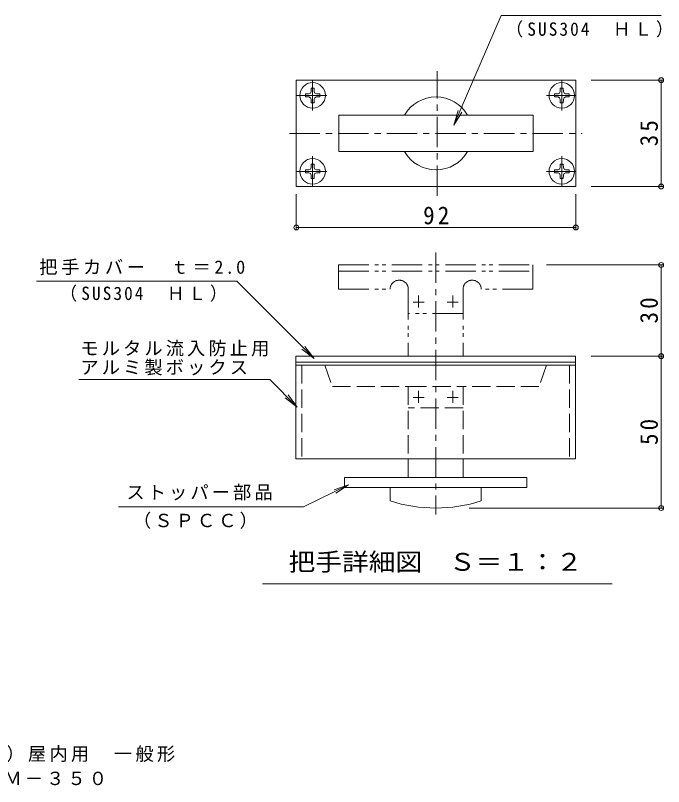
# Model space of a CAD drawing. Units: millimetres at full size; details may follow other scales. Extents: x -329 to 360, y -273 to 238.
# Drawn here: x -18.1 to 195.2, y -272.9 to -19.1 of the extents above; entities that cross this region are included whole.
import ezdxf
from ezdxf.enums import TextEntityAlignment as Align

# ---------------------------------------------------------------- set-up
doc = ezdxf.new("R2010")
doc.units = ezdxf.units.MM
doc.header["$LTSCALE"] = 2
doc.header["$PDMODE"] = 32
doc.header["$PDSIZE"] = 1.6
for name, pattern in [('CHAIN1', [8, 5, -1, 1, -1]), ('DASHED3', [4, 3, -1]), ('DOUBLE_CHAIN1', [8.8, 5, -1, 0.6, -0.6, 0.6, -1])]:
    doc.linetypes.add(name, pattern=pattern)
for name, color, linetype, lineweight in [('D-1_ピット', 2, 'Continuous', 9), ('D-2_蓋', 3, 'Continuous', 9), ('D-4_寸法', 7, 'Continuous', 9), ('D-5_仕様文', 7, 'Continuous', 9)]:
    doc.layers.add(name, color=color, linetype=linetype, lineweight=lineweight)
doc.layers.add('F-F_F-Fﾚｲﾔ', color=7, linetype='Continuous')
doc.styles.add('ＭＳ ゴシック', font='')
doc.styles.get('ＭＳ ゴシック').set_extended_font_data('MS Gothic')

msp = doc.modelspace()

# ---------------------------------------------------------------- linework, layer by layer
at = {"layer": 'D-1_ピット', "linetype": 'CHAIN1'}
for p, q in [((79.69, -40.467), (79.69, -50.467)), ((161.69, -40.467), (161.69, -50.467)), ((74.311, -45.467), (84.69, -45.467)), ((166.311, -45.467), (156.69, -45.467)), ((79.69, -75.467), (79.69, -65.467)), ((161.69, -75.467), (161.69, -65.467)), ((74.311, -70.467), (84.69, -70.467)), ((166.311, -70.467), (156.69, -70.467))]:
    msp.add_line(p, q, dxfattribs=at)
at = {"layer": 'D-1_ピット'}
for p, q in [((79.192, -43.067), (79.171, -44.218)), ((79.192, -43.067), (80.188, -43.067)), ((80.188, -43.067), (80.208, -44.218)), ((161.192, -43.067), (161.171, -44.218)), ((162.188, -43.067), (161.192, -43.067)), ((162.188, -43.067), (162.208, -44.218)), ((77.29, -44.969), (78.44, -44.949)), ((78.44, -44.949), (78.939, -44.716)), ((79.171, -44.218), (78.939, -44.716)), ((80.208, -44.218), (80.441, -44.716)), ((80.939, -44.949), (80.441, -44.716)), ((82.09, -44.969), (80.939, -44.949)), ((82.09, -44.969), (82.09, -45.965)), ((159.29, -44.969), (160.44, -44.949)), ((159.29, -44.969), (159.29, -45.965)), ((160.44, -44.949), (160.939, -44.716)), ((161.171, -44.218), (160.939, -44.716)), ((162.208, -44.218), (162.441, -44.716)), ((162.939, -44.949), (162.441, -44.716)), ((164.09, -44.969), (162.939, -44.949)), ((78.44, -45.986), (78.939, -46.218)), ((79.171, -46.717), (78.939, -46.218)), ((79.192, -47.867), (79.171, -46.717)), ((79.192, -47.867), (80.188, -47.867)), ((80.188, -47.867), (80.208, -46.717)), ((80.208, -46.717), (80.441, -46.218)), ((80.939, -45.986), (80.441, -46.218)), ((82.09, -45.965), (80.939, -45.986)), ((159.29, -45.965), (160.44, -45.986)), ((160.44, -45.986), (160.939, -46.218)), ((161.171, -46.717), (160.939, -46.218)), ((161.192, -47.867), (161.171, -46.717)), ((162.188, -47.867), (161.192, -47.867)), ((162.188, -47.867), (162.208, -46.717)), ((162.208, -46.717), (162.441, -46.218)), ((162.939, -45.986), (162.441, -46.218)), ((79.192, -68.067), (79.171, -69.218)), ((79.192, -68.067), (80.188, -68.067)), ((80.188, -68.067), (80.208, -69.218)), ((161.192, -68.067), (161.171, -69.218)), ((162.188, -68.067), (161.192, -68.067)), ((162.188, -68.067), (162.208, -69.218)), ((77.29, -70.965), (78.44, -70.985)), ((78.44, -69.949), (78.939, -69.716)), ((78.44, -70.985), (78.939, -71.218)), ((79.171, -69.218), (78.939, -69.716)), ((80.208, -69.218), (80.441, -69.716)), ((80.939, -69.949), (80.441, -69.716)), ((80.939, -70.985), (80.441, -71.218)), ((82.09, -69.969), (80.939, -69.949)), ((82.09, -70.965), (80.939, -70.985)), ((82.09, -70.965), (82.09, -69.969)), ((159.29, -69.969), (160.44, -69.949)), ((159.29, -70.965), (159.29, -69.969)), ((159.29, -70.965), (160.44, -70.985)), ((160.44, -69.949), (160.939, -69.716)), ((160.44, -70.985), (160.939, -71.218)), ((161.171, -69.218), (160.939, -69.716)), ((162.208, -69.218), (162.441, -69.716)), ((162.939, -69.949), (162.441, -69.716)), ((162.939, -70.985), (162.441, -71.218)), ((164.09, -70.965), (162.939, -70.985)), ((79.171, -71.716), (78.939, -71.218)), ((79.192, -72.867), (79.171, -71.716)), ((79.192, -72.867), (80.188, -72.867)), ((80.188, -72.867), (80.208, -71.716)), ((80.208, -71.716), (80.441, -71.218)), ((161.171, -71.716), (160.939, -71.218)), ((161.192, -72.867), (161.171, -71.716)), ((162.188, -72.867), (161.192, -72.867)), ((162.188, -72.867), (162.208, -71.716)), ((162.208, -71.716), (162.441, -71.218))]:
    msp.add_line(p, q, dxfattribs=at)
for points in [[(77.29, -44.969), (77.29, -45.965), (78.44, -45.986)], [(164.09, -44.969), (164.09, -45.965), (162.939, -45.986)], [(77.29, -70.965), (77.29, -69.969), (78.44, -69.949)], [(164.09, -70.965), (164.09, -69.969), (162.939, -69.949)]]:
    msp.add_lwpolyline(points, dxfattribs=at)
for centre in [(79.69, -45.467), (161.69, -45.467), (79.69, -70.467), (161.69, -70.467)]:
    msp.add_circle(centre, 4.2, dxfattribs=at)
at = {"layer": 'D-2_蓋', "linetype": 'CHAIN1'}
for p, q in [((120.69, -78.511), (120.69, -37.439)), ((72.084, -57.967), (168.444, -57.967)), ((120.185, -97.191), (120.185, -183.452))]:
    msp.add_line(p, q, dxfattribs=at)
at = {"layer": 'D-2_蓋'}
for p, q in [((74.311, -40.467), (74.311, -75.467)), ((74.184, -131.276), (74.184, -134.276)), ((166.184, -131.277), (74.184, -131.276)), ((166.184, -131.276), (166.184, -165.077)), ((74.184, -133.276), (166.184, -133.276)), ((74.184, -134.276), (74.184, -165.076)), ((74.184, -134.276), (166.184, -134.276)), ((114.524, -142.681), (114.524, -146.7)), ((125.845, -142.681), (125.845, -146.7)), ((112.824, -144.845), (116.38, -144.845)), ((127.545, -144.845), (123.989, -144.845)), ((166.184, -165.077), (74.184, -165.076)), ((111.184, -165.076), (111.184, -171.276)), ((129.185, -165.076), (129.185, -171.276)), ((150.184, -171.276), (90.184, -171.276)), ((90.184, -171.276), (90.184, -174.476)), ((150.184, -171.276), (150.184, -174.476)), ((150.184, -174.476), (90.184, -174.476)), ((105.185, -174.476), (105.185, -178.909)), ((135.184, -174.476), (135.184, -178.909))]:
    msp.add_line(p, q, dxfattribs=at)
at = {"layer": 'D-2_蓋', "linetype": 'DOUBLE_CHAIN1'}
for p, q in [((88.185, -101.276), (88.185, -109.276)), ((88.185, -101.276), (152.184, -101.276)), ((152.184, -101.276), (152.184, -109.276)), ((88.185, -103.276), (152.184, -103.276)), ((88.184, -109.277), (105.185, -109.276)), ((111.184, -109.276), (111.184, -131.276)), ((114.524, -111.307), (114.524, -115.327)), ((125.845, -111.307), (125.845, -115.327)), ((129.185, -109.276), (129.185, -131.276)), ((152.184, -109.276), (135.184, -109.276)), ((112.824, -113.472), (116.38, -113.472)), ((127.545, -113.472), (123.989, -113.472)), ((129.185, -117.276), (111.184, -117.276))]:
    msp.add_line(p, q, dxfattribs=at)
at = {"layer": 'D-2_蓋', "linetype": 'DASHED3'}
for p, q in [((76.184, -134.276), (76.184, -165.076)), ((156.684, -134.276), (154.184, -141.276)), ((164.184, -134.276), (164.184, -165.077)), ((111.184, -141.276), (129.185, -141.276)), ((111.184, -141.276), (111.184, -165.076)), ((154.184, -141.276), (129.185, -141.276)), ((129.185, -141.276), (129.185, -165.076)), ((129.185, -148.277), (111.184, -148.277))]:
    msp.add_line(p, q, dxfattribs=at)
at = {"layer": 'D-2_蓋'}
msp.add_lwpolyline([(74.311, -75.467), (166.311, -75.467), (166.311, -40.467), (74.311, -40.467)], dxfattribs=at)
msp.add_lwpolyline([(88.311, -51.967), (88.311, -63.967), (152.311, -63.967), (152.311, -51.967)], close=True, dxfattribs=at)
at = {"layer": 'D-2_蓋', "linetype": 'DASHED3'}
msp.add_lwpolyline([(83.685, -134.276), (86.185, -141.276), (111.184, -141.276)], dxfattribs=at)
at = {"layer": 'D-2_蓋'}
for centre, radius, start, end in [((120.311, -57.967), 12, 30.00005, 150.00002), ((120.311, -57.967), 12, 209.99995, 330.00003), ((120.185, -132.566), 48.711, 252.06483, 287.93506)]:
    msp.add_arc(centre, radius, start, end, dxfattribs=at)
at = {"layer": 'D-2_蓋', "linetype": 'DOUBLE_CHAIN1'}
for centre, start, end in [((108.185, -109.276), 0, 180.00002), ((132.184, -109.276), 359.99997, 180.00053)]:
    msp.add_arc(centre, 3, start, end, dxfattribs=at)
at = {"layer": 'D-4_寸法'}
for p, q in [((171.311, -40.467), (194.984, -40.467)), ((194.384, -40.467), (194.384, -75.467)), ((171.311, -75.467), (194.984, -75.467)), ((74.311, -77.957), (74.311, -89.566)), ((166.311, -77.957), (166.311, -89.566)), ((74.311, -88.966), (166.311, -88.966)), ((156.603, -101.276), (194.984, -101.276)), ((194.384, -101.276), (194.384, -131.277)), ((171.311, -131.277), (194.984, -131.277)), ((194.384, -131.277), (194.384, -181.276)), ((131.194, -181.276), (194.984, -181.276))]:
    msp.add_line(p, q, dxfattribs=at)
for p in [(194.384, -40.467), (194.384, -75.467), (74.311, -88.966), (166.311, -88.966), (194.384, -101.276), (194.384, -131.277), (194.384, -181.276)]:
    msp.add_point(p, dxfattribs=at)
at = {"layer": 'D-5_仕様文'}
for p, q in [((126.21, -55.246), (127.57, -50.435)), ((126.21, -55.246), (128.769, -50.95)), ((-11.231, -106.6), (54.748, -106.6)), ((80.143, -132.063), (77.105, -128.092)), ((74.633, -148.024), (71.595, -144.053)), ((91.537, -173.684), (86.785, -175.241)), ((15.761, -180.829), (76.654, -180.829)), ((178.243, -206.189), (63.243, -206.189))]:
    msp.add_line(p, q, dxfattribs=at)
for points in [[(126.21, -55.246), (141.738, -19.145), (194.384, -19.145)], [(54.748, -106.6), (80.143, -132.063), (76.18, -129.014)], [(2.708, -138.956), (65.59, -138.956), (74.633, -148.024), (70.671, -144.975)], [(76.654, -180.829), (91.537, -173.684), (87.35, -176.418)]]:
    msp.add_lwpolyline(points, dxfattribs=at)

# ---------------------------------------------------------------- texts
at = {"layer": 'D-4_寸法', "color": 2, "char_height": 5.865, "attachment_point": 7, "rotation": 90, "style": 'ＭＳ ゴシック'}
for s, insert in [('\\T1.27;\\W0.95;35', (193.384, -62.217)), ('\\T1.27;\\W0.95;30', (193.384, -120.526)), ('\\T1.27;\\W0.95;50', (193.384, -160.526))]:
    msp.add_mtext(s, dxfattribs=dict(at, insert=insert))
at = {"layer": 'D-4_寸法', "color": 2, "insert": (116.061, -87.966), "char_height": 5.865, "attachment_point": 7, "style": 'ＭＳ ゴシック'}
msp.add_mtext('\\T1.27;\\W0.95;92', dxfattribs=at)
at = {"layer": 'D-5_仕様文', "color": 2, "style": 'ＭＳ ゴシック', "width": 1.1}
msp.add_text('把手詳細図\u3000Ｓ＝１：２', height=5.865, dxfattribs=at).set_placement((71.743, -203.689), align=Align.BOTTOM_LEFT)
at = {"layer": 'D-5_仕様文', "char_height": 4.399, "attachment_point": 7, "style": 'ＭＳ ゴシック'}
for s, insert in [('\\T1.24;\\W0.95;（SUS304\u3000ＨＬ）', (143.263, -26.414)), ('\\T1.2;把手カバー\u3000ｔ＝2.0', (-10.267, -104.646)), ('\\T1.24;\\W0.95;（SUS304\u3000ＨＬ）', (-3.518, -113.384)), ('\\T1.17;モルタル流入防止用', (3.265, -131.403)), ('\\T1.17;アルミ製ボックス', (3.265, -137.646)), ('\\T1.17;ストッパー部品', (18.395, -178.774)), ('\\T1.17;（ＳＰＣＣ）', (20.563, -188.151))]:
    msp.add_mtext(s, dxfattribs=dict(at, insert=insert))
at = {"layer": 'F-F_F-Fﾚｲﾔ', "char_height": 4.399, "attachment_point": 7, "style": 'ＭＳ ゴシック'}
for s, insert in [('\\T1.18;フロアーハッチ\u3000充填用（充填深さ：29mm）屋内用\u3000一般形', (-155.589, -264.931)), ('\\T1.17;スチール製\u3000ステンレス目地\u3000ＭＳＳＴ－Ｍ－３５０', (-155.427, -272.946))]:
    msp.add_mtext(s, dxfattribs=dict(at, insert=insert))

doc.saveas('drawing.dxf')
